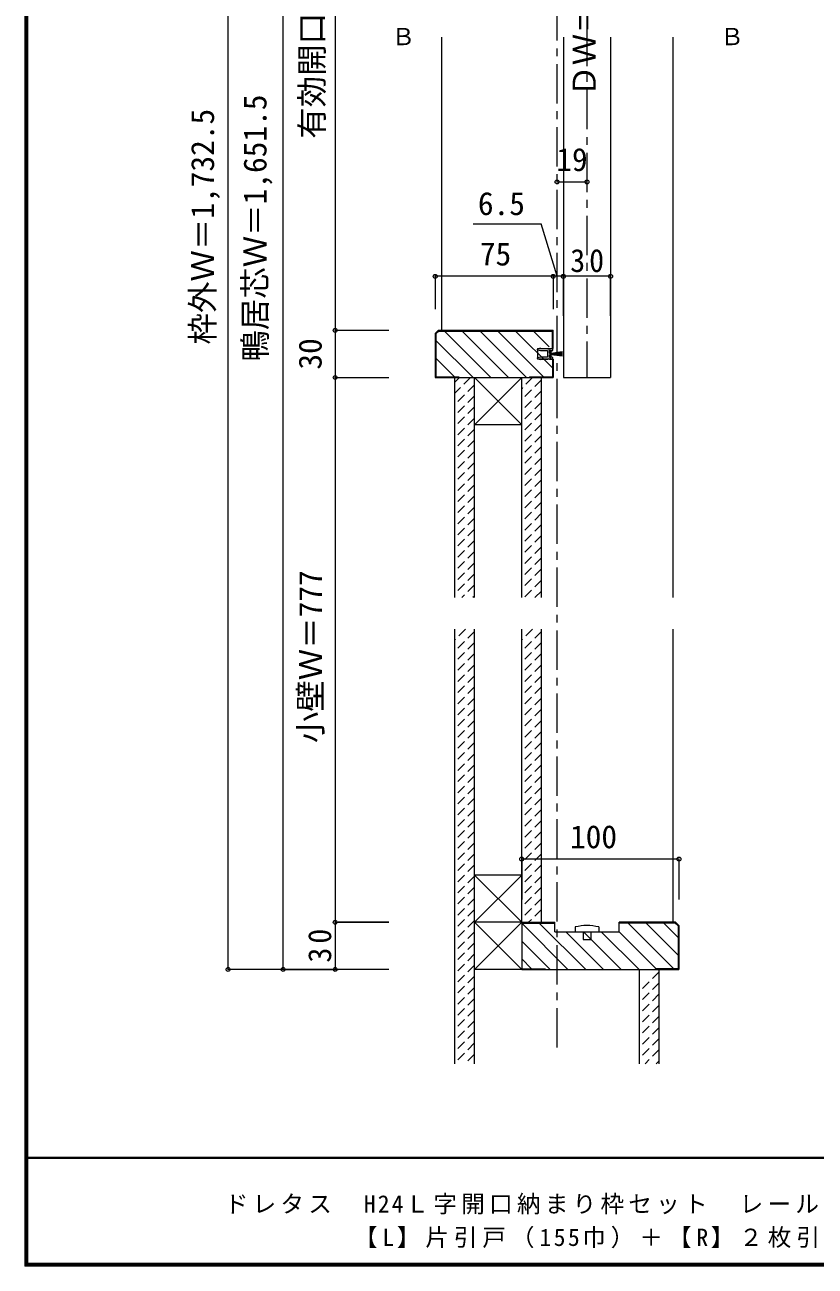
# Model space of a CAD drawing. Units: millimetres at full size, sheet at 1:5. Extents: x -957 to 993, y -705 to 708.
# Drawn here: x -957 to -455, y -689 to 100 of the extents above; entities that cross this region are included whole.
import ezdxf
from ezdxf.enums import TextEntityAlignment as Align

# ---------------------------------------------------------------- set-up
doc = ezdxf.new("R2010")
doc.units = ezdxf.units.MM
doc.header["$LTSCALE"] = 5
doc.header["$PDMODE"] = 32
doc.header["$PDSIZE"] = 2.5
doc.linetypes.add('CHAIN1', pattern=[8, 5, -1, 1, -1])
doc.linetypes.add('DASHED1', pattern=[1.8, 1.2, -0.6])
for name, color, linetype, lineweight in [('0-6_扉', 7, 'Continuous', 9), ('0-A_文字', 7, 'Continuous', 9), ('0-B_寸法', 7, 'Continuous', 9), ('F-1_枠', 6, 'Continuous', 9)]:
    doc.layers.add(name, color=color, linetype=linetype, lineweight=lineweight)
doc.styles.add('ＭＳ ゴシック', font='')
doc.styles.get('ＭＳ ゴシック').set_extended_font_data('MS Gothic')

# ---------------------------------------------------------------- blocks, each defined once
blk = doc.blocks.new('4')
at = {"layer": '0-A_文字'}
for p, q in [((-7.5, 43.83), (7.5, 43.83)), ((-7.5, 43.83), (-2.5, 8.83)), ((-3.75, 43.83), (-1.25, 8.83)), ((0, 43.83), (0, 8.83)), ((3.75, 43.83), (1.25, 8.83)), ((2.5, 8.83), (7.5, 43.83)), ((-16.5, 3.83), (-16.5, 12.33)), ((-11, 5.33), (-11, 8.83)), ((-11, 8.83), (11, 8.83)), ((16.5, 12.33), (16.5, 3.83))]:
    blk.add_line(p, q, dxfattribs=at)
for points in [[(-15, 13.83), (-11.5, 13.83), (-9, 8.83), (-11.5, 8.83), (-11.5, 3.83), (-2.5, 3.83)], [(-11, 5.33), (11, 5.33), (11, 8.83)], [(2.5, 3.83), (11.5, 3.83), (11.5, 8.83), (9, 8.83), (11.5, 13.83), (15, 13.83)], [(-15.44, -33.59), (-18, -24.67), (-16.5, -24.67), (-16.5, -1.17)], [(0, -2.17), (-10.5, -2.17), (-10.5, -24.67), (-12.54, -33.51)], [(12.54, -33.51), (10.5, -24.67), (10.5, -2.17), (0, -2.17)], [(16.5, -1.17), (16.5, -24.67), (18, -24.67), (15.44, -33.59)]]:
    blk.add_lwpolyline(points, dxfattribs=at)
for centre, radius, start, end in [((-15, 12.33), 1.5, 90, 180), ((-17.83, 1.33), 2.83, 0, 61.92751), ((-17.83, 1.33), 2.83, 298.07249, 0), ((0, 2.49), 2.83, 90, 151.92751), ((0, 2.49), 2.83, 28.07249, 90), ((15, 12.33), 1.5, 0, 90), ((17.83, 1.33), 2.83, 118.07249, 180), ((17.83, 1.33), 2.83, 180, 241.92751), ((-14, -33.17), 1.5, 196.01316, 347.0113), ((14, -33.17), 1.5, 192.9887, 343.98684)]:
    blk.add_arc(centre, radius, start, end, dxfattribs=at)

msp = doc.modelspace()

# ---------------------------------------------------------------- linework, layer by layer
at = {"layer": '0-6_扉'}
for p, q in [((-614.785, 92.111), (-614.785, -124.22)), ((-584.785, 92.111), (-584.785, -124.22)), ((-614.785, -124.22), (-584.785, -124.22))]:
    msp.add_line(p, q, dxfattribs=at)
at = {"layer": '0-B_寸法', "linetype": 'CHAIN1'}
for p, q in [((-618.785, -550.036), (-618.785, 422.661)), ((-599.785, 298.626), (-599.785, -124.22))]:
    msp.add_line(p, q, dxfattribs=at)
at = {"layer": '0-B_寸法'}
for p, q in [((-827.988, -500.482), (-827.988, 414.126)), ((-759.895, 333.126), (-759.895, -500.482)), ((-792.988, -500.482), (-792.988, 321.626)), ((-692.285, 92.111), (-692.285, -94.22)), ((-545.285, 92.111), (-545.285, -264.151)), ((-672.143, -26.475), (-628.973, -26.475)), ((-618.785, -59.931), (-628.973, -26.475)), ((-696.285, -59.931), (-696.285, -80.726)), ((-614.785, -59.931), (-621.285, -59.931)), ((-621.285, -59.931), (-621.285, -80.726)), ((-621.285, -59.931), (-621.285, -80.726)), ((-614.785, -59.931), (-614.785, -84.977)), ((-614.785, -59.931), (-614.785, -80.726)), ((-614.784, -84.977), (-614.784, -59.931)), ((-584.784, -59.931), (-614.784, -59.931)), ((-584.784, -84.977), (-584.784, -59.931)), ((-759.895, -94.22), (-759.895, -124.22)), ((-759.895, -94.22), (-725.763, -94.22)), ((-696.285, -96.341), (-694.163, -94.22)), ((-694.163, -94.22), (-621.284, -94.22)), ((-621.284, -105.77), (-621.284, -94.22)), ((-696.285, -96.341), (-696.285, -124.22)), ((-695.785, -96.548), (-695.785, -123.72)), ((-672.201, -124.22), (-695.785, -100.636)), ((-660.888, -124.22), (-690.388, -94.719)), ((-649.574, -124.22), (-679.074, -94.719)), ((-638.26, -124.22), (-667.76, -94.719)), ((-627.446, -123.72), (-656.447, -94.719)), ((-621.784, -118.068), (-645.133, -94.719)), ((-623.784, -104.754), (-633.819, -94.719)), ((-621.784, -105.77), (-621.784, -94.72)), ((-631.284, -105.77), (-631.284, -112.67)), ((-631.284, -105.77), (-621.284, -105.77)), ((-684.015, -123.72), (-695.785, -111.95)), ((-621.284, -112.67), (-631.284, -112.67)), ((-621.784, -112.67), (-621.784, -123.72)), ((-621.284, -112.67), (-621.284, -124.22)), ((-759.895, -124.22), (-725.763, -124.22)), ((-696.285, -124.22), (-621.284, -124.22)), ((-695.785, -123.72), (-681.285, -123.72)), ((-683.785, -264.151), (-683.785, -124.22)), ((-681.285, -123.72), (-681.285, -124.22)), ((-671.285, -264.151), (-671.285, -124.22)), ((-641.285, -154.22), (-671.285, -124.22)), ((-641.285, -124.22), (-671.285, -154.22)), ((-671.284, -124.22), (-641.285, -124.22)), ((-641.285, -264.151), (-641.285, -124.22)), ((-636.284, -123.72), (-636.284, -124.22)), ((-636.284, -123.72), (-621.784, -123.72)), ((-628.785, -264.151), (-628.785, -124.22)), ((-641.285, -154.22), (-671.285, -154.22)), ((-683.785, -560.482), (-683.785, -284.151)), ((-641.285, -470.482), (-641.285, -284.151)), ((-628.785, -470.482), (-628.785, -284.151)), ((-545.285, -284.151), (-545.285, -470.482)), ((-641.285, -430.331), (-641.285, -456.051)), ((-541.285, -430.331), (-641.285, -430.331)), ((-541.285, -430.331), (-541.285, -456.051)), ((-641.285, -440.482), (-671.285, -470.482)), ((-641.285, -470.482), (-671.285, -440.482)), ((-641.285, -440.482), (-671.285, -440.482)), ((-759.895, -470.482), (-725.763, -470.482)), ((-725.763, -470.482), (-757.988, -470.482)), ((-641.285, -470.482), (-671.285, -500.482)), ((-641.285, -500.482), (-671.285, -470.482)), ((-641.285, -470.482), (-671.285, -470.482)), ((-641.285, -470.482), (-620.285, -470.482)), ((-641.285, -470.982), (-620.285, -470.982)), ((-611.908, -500.482), (-641.285, -471.106)), ((-600.594, -500.482), (-630.094, -470.982)), ((-620.285, -476.482), (-620.285, -470.482)), ((-543.406, -470.482), (-579.285, -470.482)), ((-543.613, -470.982), (-579.285, -470.982)), ((-544.526, -499.982), (-573.526, -470.982)), ((-541.785, -491.41), (-562.212, -470.982)), ((-541.785, -480.096), (-550.898, -470.982)), ((-543.613, -470.982), (-541.785, -472.811)), ((-543.406, -470.482), (-541.285, -472.604)), ((-541.785, -472.811), (-541.785, -499.982)), ((-541.285, -472.604), (-541.285, -500.482)), ((-589.28, -500.482), (-613.281, -476.482)), ((-577.967, -500.482), (-601.967, -476.482)), ((-597.285, -476.482), (-597.285, -481.482)), ((-592.285, -473.482), (-592.285, -476.482)), ((-566.653, -500.482), (-590.653, -476.482)), ((-555.839, -499.982), (-579.339, -476.482)), ((-623.222, -500.482), (-641.285, -482.419)), ((-635.035, -499.982), (-641.285, -493.733)), ((-725.763, -500.482), (-827.988, -500.482)), ((-792.988, -500.482), (-757.988, -500.482)), ((-641.285, -500.482), (-671.285, -500.482)), ((-566.285, -560.482), (-566.285, -500.482)), ((-541.785, -499.982), (-556.285, -499.982)), ((-556.285, -500.482), (-556.285, -499.982)), ((-553.785, -560.482), (-553.785, -500.482))]:
    msp.add_line(p, q, dxfattribs=at)
at = {"layer": '0-B_寸法', "color": 4}
msp.add_line((-618.785, 0.069), (-599.785, 0.069), dxfattribs=at)
at = {"layer": '0-B_寸法', "linetype": 'DASHED1'}
for p, q in [((-673.78, -124.22), (-683.785, -134.224)), ((-680.851, -124.22), (-683.785, -127.153)), ((-634.422, -124.277), (-641.285, -131.139)), ((-628.785, -125.71), (-641.285, -138.21)), ((-671.285, -128.795), (-683.785, -141.295)), ((-628.785, -132.781), (-641.285, -145.281)), ((-671.285, -135.866), (-683.785, -148.366)), ((-628.785, -139.852), (-641.285, -152.352)), ((-671.285, -142.937), (-683.785, -155.437)), ((-628.785, -146.923), (-641.285, -159.423)), ((-671.285, -150.008), (-683.785, -162.508)), ((-671.285, -157.079), (-683.785, -169.579)), ((-628.785, -153.994), (-641.285, -166.494)), ((-671.285, -164.15), (-683.785, -176.65)), ((-628.785, -161.065), (-641.285, -173.565)), ((-671.285, -171.221), (-683.785, -183.721)), ((-628.785, -168.136), (-641.285, -180.636)), ((-671.285, -178.292), (-683.785, -190.792)), ((-628.785, -175.207), (-641.285, -187.707)), ((-671.285, -185.364), (-683.785, -197.864)), ((-628.785, -182.279), (-641.285, -194.779)), ((-628.785, -189.35), (-641.285, -201.85)), ((-671.285, -192.435), (-683.785, -204.935)), ((-628.785, -196.421), (-641.285, -208.921)), ((-671.285, -199.506), (-683.785, -212.006)), ((-628.785, -203.492), (-641.285, -215.992)), ((-671.285, -206.577), (-683.785, -219.077)), ((-628.785, -210.563), (-641.285, -223.063)), ((-671.285, -213.648), (-683.785, -226.148)), ((-671.285, -220.719), (-683.785, -233.219)), ((-628.785, -217.634), (-641.285, -230.134)), ((-671.285, -227.79), (-683.785, -240.29)), ((-628.785, -224.705), (-641.285, -237.205)), ((-671.285, -234.861), (-683.785, -247.361)), ((-628.785, -231.776), (-641.285, -244.276)), ((-671.285, -241.932), (-683.785, -254.432)), ((-628.785, -238.847), (-641.285, -251.347)), ((-671.285, -249.003), (-683.785, -261.503)), ((-628.785, -245.918), (-641.285, -258.418)), ((-671.285, -256.074), (-679.362, -264.151)), ((-628.785, -252.989), (-639.947, -264.151)), ((-628.785, -260.06), (-632.876, -264.151)), ((-671.285, -263.145), (-672.291, -264.151)), ((-676.922, -284.151), (-683.785, -291.014)), ((-671.285, -285.585), (-683.785, -298.085)), ((-634.422, -284.151), (-641.285, -291.014)), ((-628.785, -285.585), (-641.285, -298.085)), ((-671.285, -292.656), (-683.785, -305.156)), ((-671.285, -299.727), (-683.785, -312.227)), ((-628.785, -292.656), (-641.285, -305.156)), ((-628.785, -299.727), (-641.285, -312.227)), ((-671.285, -306.798), (-683.785, -319.298)), ((-628.785, -306.798), (-641.285, -319.298)), ((-671.285, -313.869), (-683.785, -326.369)), ((-628.785, -313.869), (-641.285, -326.369)), ((-671.285, -320.94), (-683.785, -333.44)), ((-628.785, -320.94), (-641.285, -333.44)), ((-671.285, -328.011), (-683.785, -340.511)), ((-628.785, -328.011), (-641.285, -340.511)), ((-671.285, -335.082), (-683.785, -347.582)), ((-628.785, -335.082), (-641.285, -347.582)), ((-671.285, -342.153), (-683.785, -354.653)), ((-628.785, -342.153), (-641.285, -354.653)), ((-671.285, -349.224), (-683.785, -361.724)), ((-628.785, -349.224), (-641.285, -361.724)), ((-671.285, -356.295), (-683.785, -368.795)), ((-628.785, -356.295), (-641.285, -368.795)), ((-671.285, -363.366), (-683.785, -375.866)), ((-671.285, -370.437), (-683.785, -382.937)), ((-628.785, -363.366), (-641.285, -375.866)), ((-628.785, -370.437), (-641.285, -382.937)), ((-671.285, -377.509), (-683.785, -390.009)), ((-628.785, -377.509), (-641.285, -390.009)), ((-671.285, -384.58), (-683.785, -397.08)), ((-628.785, -384.58), (-641.285, -397.08)), ((-671.285, -391.651), (-683.785, -404.151)), ((-628.785, -391.651), (-641.285, -404.151)), ((-671.285, -398.722), (-683.785, -411.222)), ((-628.785, -398.722), (-641.285, -411.222)), ((-671.285, -405.793), (-683.785, -418.293)), ((-628.785, -405.793), (-641.285, -418.293)), ((-671.285, -412.864), (-683.785, -425.364)), ((-628.785, -412.864), (-641.285, -425.364)), ((-671.285, -419.935), (-683.785, -432.435)), ((-628.785, -419.935), (-641.285, -432.435)), ((-671.285, -427.006), (-683.785, -439.506)), ((-628.785, -427.006), (-641.285, -439.506)), ((-671.285, -434.077), (-683.785, -446.577)), ((-671.285, -441.148), (-683.785, -453.648)), ((-628.785, -434.077), (-641.285, -446.577)), ((-628.785, -441.148), (-641.285, -453.648)), ((-671.285, -448.219), (-683.785, -460.719)), ((-628.785, -448.219), (-641.285, -460.719)), ((-671.285, -455.29), (-683.785, -467.79)), ((-628.785, -455.29), (-641.285, -467.79)), ((-671.285, -462.361), (-683.785, -474.861)), ((-628.785, -462.361), (-636.905, -470.482)), ((-671.285, -469.432), (-683.785, -481.932)), ((-671.285, -476.503), (-683.785, -489.003)), ((-671.285, -483.575), (-683.785, -496.075)), ((-671.285, -490.646), (-683.785, -503.146)), ((-671.285, -497.717), (-683.785, -510.217)), ((-671.285, -504.788), (-683.785, -517.288)), ((-553.785, -501.929), (-566.285, -514.429)), ((-671.285, -511.859), (-683.785, -524.359)), ((-553.785, -509), (-566.285, -521.5)), ((-671.285, -518.93), (-683.785, -531.43)), ((-553.785, -516.072), (-566.285, -528.572)), ((-671.285, -526.001), (-683.785, -538.501)), ((-553.785, -523.143), (-566.285, -535.643)), ((-671.285, -533.072), (-683.785, -545.572)), ((-553.785, -530.214), (-566.285, -542.714)), ((-671.285, -540.143), (-683.785, -552.643)), ((-553.785, -537.285), (-566.285, -549.785)), ((-553.785, -544.356), (-566.285, -556.856)), ((-671.285, -547.214), (-683.785, -559.714)), ((-553.785, -551.427), (-562.84, -560.482)), ((-671.285, -554.285), (-677.481, -560.482)), ((-553.785, -558.498), (-555.769, -560.482))]:
    msp.add_line(p, q, dxfattribs=at)
at = {"layer": '0-B_寸法'}
for points in [[(-621.285, -59.931), (-696.285, -59.931), (-696.285, -80.726)], [(-695.785, -96.548), (-693.956, -94.72), (-621.784, -94.72)], [(-671.285, -560.482), (-671.285, -560.435), (-671.285, -284.151)], [(-641.285, -470.482), (-641.285, -500.482), (-541.285, -500.482)], [(-620.285, -476.482), (-579.285, -476.482), (-579.285, -470.482)], [(-607.285, -473.482), (-607.285, -476.482), (-592.285, -476.482)], [(-602.285, -476.482), (-602.285, -481.482), (-597.285, -481.482)], [(-641.285, -499.982), (-626.285, -499.982), (-626.285, -500.482)]]:
    msp.add_lwpolyline(points, dxfattribs=at)
msp.add_arc((-599.785, -503.933), 31.361, 76.16368, 103.83629, dxfattribs=at)
for p in [(-618.785, 0.069), (-599.785, 0.069), (-696.285, -59.931), (-621.285, -59.931), (-614.785, -59.931), (-614.784, -59.931), (-584.784, -59.931), (-759.895, -94.22), (-759.895, -124.22), (-641.285, -430.331), (-541.285, -430.331), (-759.895, -470.482), (-827.988, -500.482), (-792.988, -500.482), (-759.895, -500.482)]:
    msp.add_point(p, dxfattribs=at)
at = {"layer": 'F-1_枠'}
for p, q in [((-957.218, 707.602), (-957.218, -689.065)), ((-956.385, 707.602), (-956.385, -689.065)), ((-955.551, 707.602), (-955.551, -689.065)), ((992.782, -619.898), (-957.218, -619.898)), ((992.782, -620.731), (-957.218, -620.731)), ((992.782, -687.398), (-957.218, -687.398)), ((992.782, -688.231), (-957.218, -688.231)), ((992.782, -689.065), (-957.218, -689.065))]:
    msp.add_line(p, q, dxfattribs=at)

# ---------------------------------------------------------------- block references
at = {"layer": '0-B_寸法', "xscale": -0.2, "yscale": 0.2, "rotation": 270}
msp.add_blockref('4', (-624.35, -109.22), dxfattribs=at)

# ---------------------------------------------------------------- texts
at = {"layer": '0-B_寸法', "style": 'ＭＳ ゴシック'}
for s, p in [('有効開口Ｗ＝814.5', (-762.937, 27.512)), ('ＤＷ＝810', (-589.785, 54.222)), ('鴨居芯Ｗ＝1,651.5', (-799.145, -114.169)), ('枠外Ｗ＝1,732.5', (-832.5, -103.263)), ('30', (-764.095, -119.22)), ('小壁Ｗ＝777', (-763.844, -356.66))]:
    msp.add_text(s, height=14.66, rotation=90, dxfattribs=at).set_placement(p, align=Align.BOTTOM_LEFT)
for s, height, p in [('Ｂ', 11, (-724.063, 83.684)), ('Ｂ', 11, (-515.042, 83.684)), ('19', 14.66, (-619.285, 2.569)), ('6.5', 14.66, (-669.126, -25.395)), ('75', 14.66, (-667.899, -57.431)), ('100', 14.66, (-610.562, -427.831))]:
    msp.add_text(s, height=height, dxfattribs=at).set_placement(p, align=Align.BOTTOM_LEFT)
at = {"layer": '0-B_寸法', "attachment_point": 7, "style": 'ＭＳ ゴシック'}
for s, insert, char_height in [('\\T1.27;\\W0.95;30', (-610.409, -57.431), 14.66), ('\\T1.18;ドレタス\u3000H24Ｌ字開口納まり枠セット\u3000レールタイプ\u3000固定枠\u3000敷居Ｑ型', (-830.143, -657.733), 11), ('\\T1.21;【L】片引戸（155巾）＋【R】２枚引込戸\u3000枠外H2,047', (-747.964, -679.065), 11)]:
    msp.add_mtext(s, dxfattribs=dict(at, insert=insert, char_height=char_height))
at = {"layer": '0-B_寸法', "insert": (-762.188, -496.107), "char_height": 14.66, "attachment_point": 7, "rotation": 90, "style": 'ＭＳ ゴシック'}
msp.add_mtext('\\T1.27;\\W0.95;30', dxfattribs=at)

doc.saveas('drawing.dxf')
